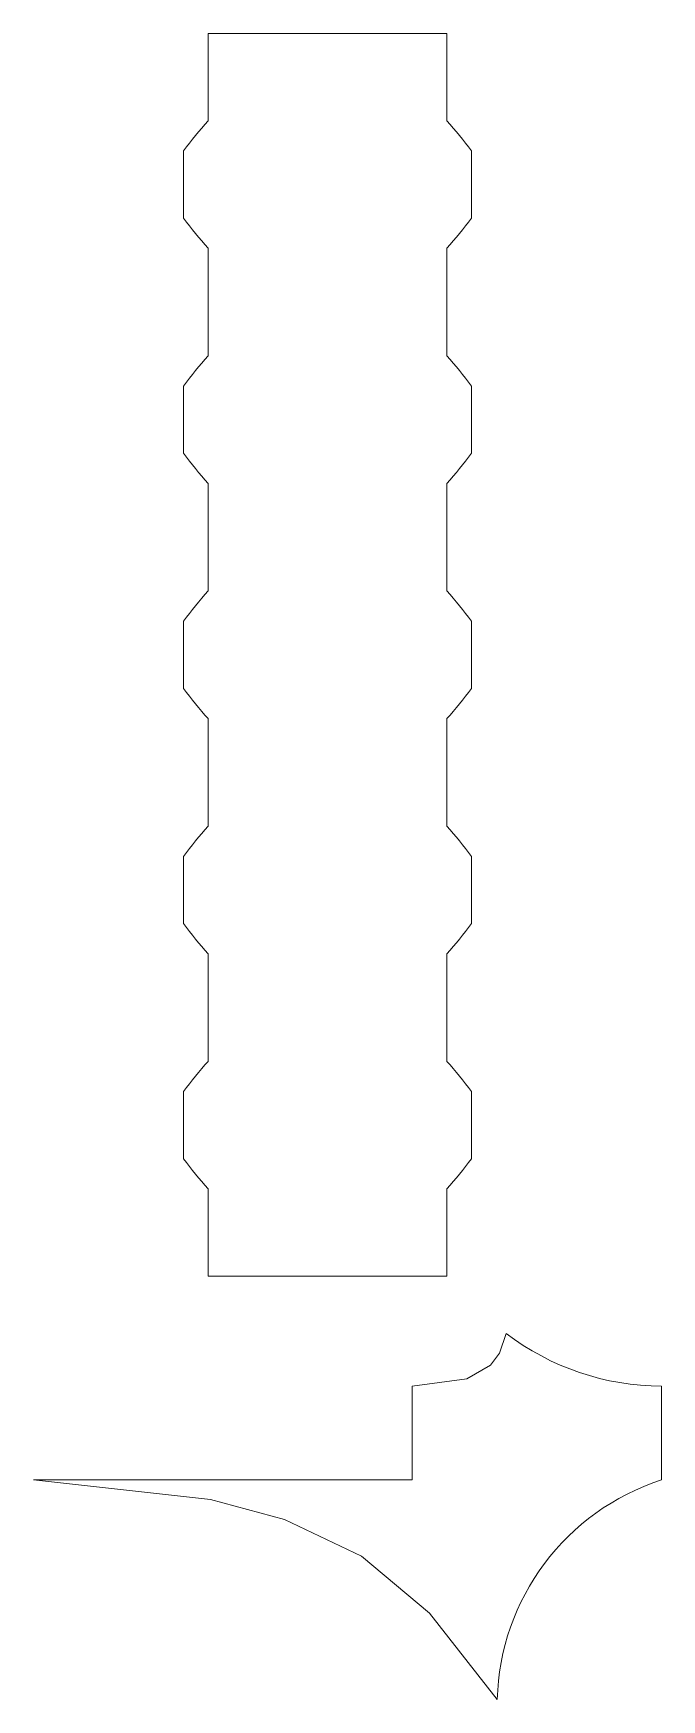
# Model space of a CAD drawing. Header units: inches. Extents: x -17.3 to 28.4, y -11 to 34.2.
# Drawn here: x 18.189 to 18.836, y 29.589 to 31.305 of the extents above; entities that cross this region are included whole.
import ezdxf

# ---------------------------------------------------------------- set-up
doc = ezdxf.new("R2010")
doc.units = ezdxf.units.IN
doc.header["$MEASUREMENT"] = 0
doc.layers.add('NOPLOT', color=5, linetype='Continuous', lineweight=5)

msp = doc.modelspace()

# ---------------------------------------------------------------- linework, layer by layer
at = {"layer": 'NOPLOT'}
for p, q in [((18.3693, 31.3048), (18.492, 31.3048)), ((18.3693, 31.2148), (18.3693, 31.3048)), ((18.6148, 31.3048), (18.492, 31.3048)), ((18.6148, 31.2148), (18.6148, 31.3048)), ((18.344, 31.1146), (18.344, 31.1837)), ((18.6401, 31.1146), (18.6401, 31.1837)), ((18.3693, 31.0835), (18.3693, 31.0281)), ((18.6148, 31.0835), (18.6148, 31.0281)), ((18.3693, 30.9727), (18.3693, 31.0281)), ((18.6148, 30.9727), (18.6148, 31.0281)), ((18.344, 30.8724), (18.344, 30.9416)), ((18.6401, 30.8724), (18.6401, 30.9416)), ((18.3693, 30.8414), (18.3693, 30.786)), ((18.6148, 30.8414), (18.6148, 30.786)), ((18.3693, 30.7306), (18.3693, 30.786)), ((18.6148, 30.7306), (18.6148, 30.786)), ((18.344, 30.6303), (18.344, 30.6995)), ((18.6401, 30.6303), (18.6401, 30.6995)), ((18.3693, 30.5992), (18.3693, 30.5438)), ((18.6148, 30.5992), (18.6148, 30.5438)), ((18.3693, 30.4884), (18.3693, 30.5438)), ((18.6148, 30.4884), (18.6148, 30.5438)), ((18.344, 30.3882), (18.344, 30.4573)), ((18.6401, 30.3882), (18.6401, 30.4573)), ((18.3693, 30.3571), (18.3693, 30.3017)), ((18.6148, 30.3571), (18.6148, 30.3017)), ((18.3693, 30.2463), (18.3693, 30.3017)), ((18.6148, 30.2463), (18.6148, 30.3017)), ((18.344, 30.146), (18.344, 30.2152)), ((18.6401, 30.146), (18.6401, 30.2152)), ((18.3693, 30.115), (18.3693, 30.025)), ((18.6148, 30.115), (18.6148, 30.025)), ((18.8359, 29.9119), (18.8359, 29.8153))]:
    msp.add_line(p, q, dxfattribs=at)
for points in [[(18.3693, 30.025), (18.492, 30.025)], [(18.6148, 30.025), (18.492, 30.025)], [(18.6758, 29.9662), (18.6691, 29.9457), (18.6599, 29.9335), (18.6353, 29.9193), (18.5792, 29.9119), (18.5792, 29.8153), (18.1894, 29.8153), (18.3716, 29.7951), (18.448, 29.7746), (18.5272, 29.737), (18.597, 29.6781), (18.6668, 29.5891)]]:
    msp.add_lwpolyline(points, dxfattribs=at)
for centre, radius, start, end in [((18.6502, 30.9603), 0.3791, 137.8256, 143.8857), ((18.3339, 30.9603), 0.3791, 36.1143, 42.1744), ((18.6502, 31.338), 0.3791, 216.1143, 222.1744), ((18.3339, 31.338), 0.3791, 317.8256, 323.8857), ((18.6502, 30.7182), 0.3791, 137.8256, 143.8857), ((18.3339, 30.7182), 0.3791, 36.1143, 42.1744), ((18.6502, 31.0959), 0.3791, 216.1143, 222.1744), ((18.3339, 31.0959), 0.3791, 317.8256, 323.8857), ((18.6502, 30.4761), 0.3791, 137.8256, 143.8857), ((18.3339, 30.4761), 0.3791, 36.1143, 42.1744), ((18.6502, 30.8537), 0.3791, 216.1143, 222.1744), ((18.3339, 30.8537), 0.3791, 317.8256, 323.8857), ((18.6502, 30.2339), 0.3791, 137.8256, 143.8857), ((18.3339, 30.2339), 0.3791, 36.1143, 42.1744), ((18.6502, 30.6116), 0.3791, 216.1143, 222.1744), ((18.3339, 30.6116), 0.3791, 317.8256, 323.8857), ((18.6502, 29.9918), 0.3791, 137.8256, 143.8857), ((18.3339, 29.9918), 0.3791, 36.1143, 42.1744), ((18.6502, 30.3695), 0.3791, 216.1143, 222.1744), ((18.3339, 30.3695), 0.3791, 317.8256, 323.8857), ((18.8369, 30.1781), 0.2662, 232.7604, 269.7888), ((18.9107, 29.5831), 0.244, 107.8493, 178.5881)]:
    msp.add_arc(centre, radius, start, end, dxfattribs=at)

doc.saveas('drawing.dxf')
